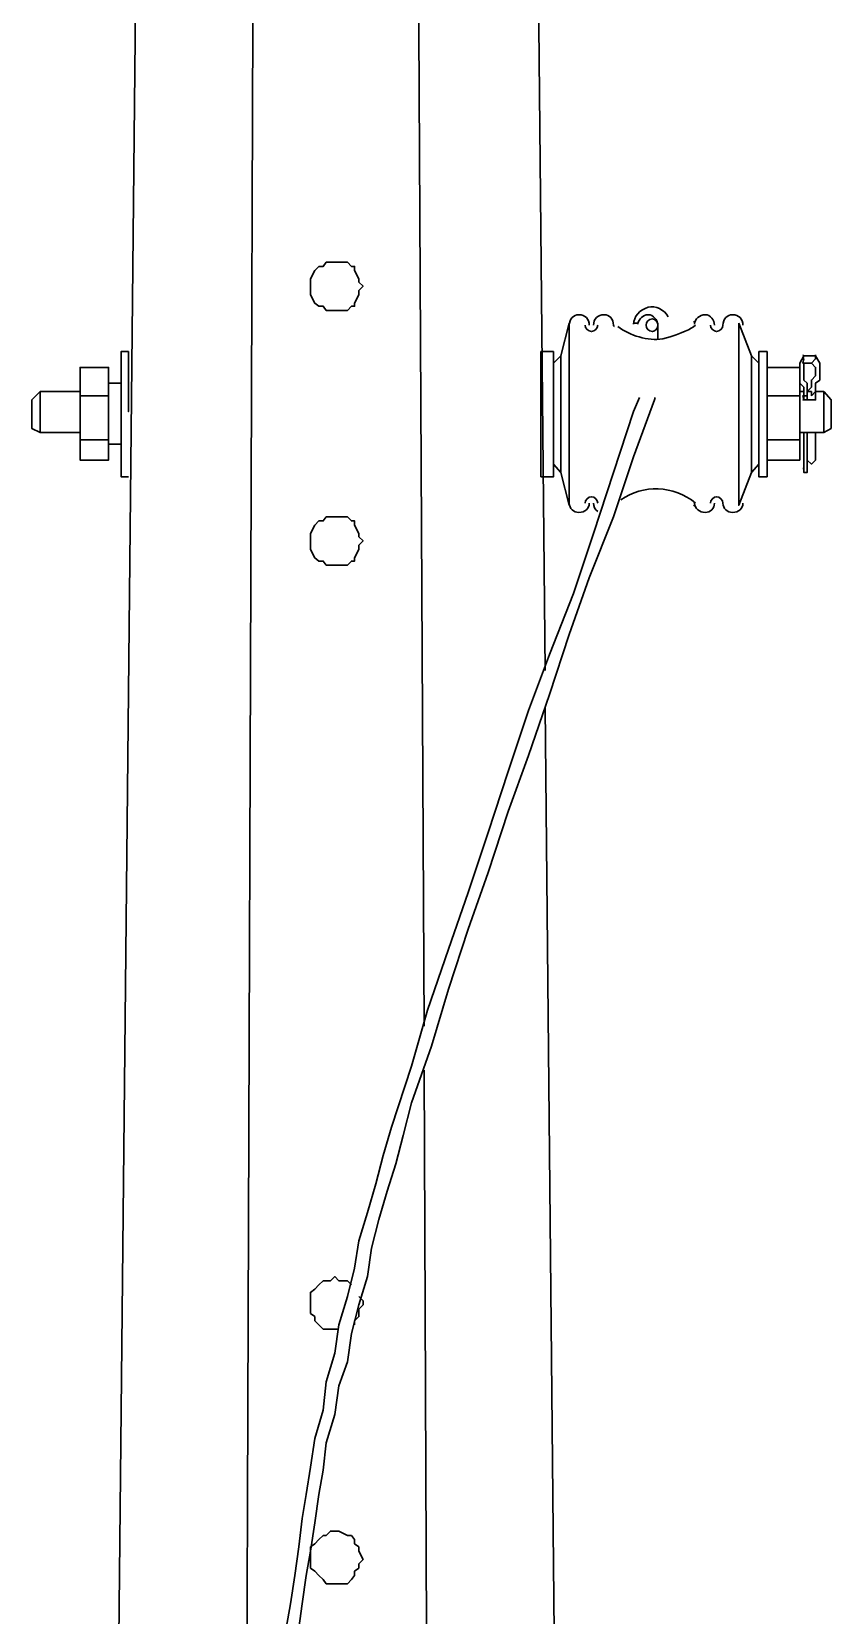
# Model space of a CAD drawing. Header units: metres. Extents: x 227 to 376, y 149 to 264.
# Drawn here: x 235.646 to 236.403, y 192.049 to 193.548 of the extents above; entities that cross this region are included whole.
import ezdxf

# ---------------------------------------------------------------- set-up
doc = ezdxf.new("R2010")
doc.units = ezdxf.units.M
for name, color, linetype, lineweight in [('Equipos', 20, 'Continuous', 13), ('Poste', 252, 'Continuous', 25), ('Redes', 3, 'Continuous', 25)]:
    doc.layers.add(name, color=color, linetype=linetype, lineweight=lineweight)

msp = doc.modelspace()

# ---------------------------------------------------------------- linework, layer by layer
at = {"layer": 'Equipos', "linetype": 'Continuous', "lineweight": 30}
for points in [[(236.1474, 193.2407), (236.1554, 193.2716), (236.1554, 193.2716)], [(236.1554, 193.0993), (236.1554, 193.2716), (236.1554, 193.2716)], [(236.2162, 193.2716), (236.2201, 193.2716), (236.2201, 193.2716)], [(236.2391, 193.2716), (236.2391, 193.2567), (236.2391, 193.2567)], [(236.3158, 193.0993), (236.3158, 193.2716), (236.3158, 193.2716)], [(236.3277, 193.2407), (236.3158, 193.2716), (236.3158, 193.2716)], [(235.7381, 193.2447), (235.7311, 193.2447), (235.7311, 193.1262), (235.7381, 193.1262)], [(235.7381, 193.2447), (235.7381, 193.188), (235.7381, 193.188)], [(236.1405, 193.2447), (236.1285, 193.2447), (236.1285, 193.1262), (236.1405, 193.1262)], [(236.1405, 193.2447), (236.1405, 193.1262), (236.1405, 193.1262)], [(236.1405, 193.2338), (236.1474, 193.2407), (236.1474, 193.2407)], [(236.1474, 193.1302), (236.1474, 193.2407), (236.1474, 193.2407)], [(236.3277, 193.1302), (236.3277, 193.2407), (236.3277, 193.2407)], [(236.3347, 193.2338), (236.3277, 193.2407), (236.3277, 193.2407)], [(236.3347, 193.2447), (236.3347, 193.1262), (236.3347, 193.1262)], [(236.3347, 193.1262), (236.3426, 193.1262), (236.3426, 193.2447), (236.3347, 193.2447)], [(236.3775, 193.2069), (236.3775, 193.2109), (236.3735, 193.2149), (236.3735, 193.2178), (236.3735, 193.2218), (236.3735, 193.2258), (236.3735, 193.2298), (236.3735, 193.2338), (236.3775, 193.2407)], [(236.3775, 193.2338), (236.3765, 193.2338), (236.3775, 193.2378), (236.3765, 193.2378), (236.3765, 193.2378), (236.3765, 193.2378), (236.3775, 193.2407), (236.3765, 193.2417), (236.3765, 193.2417)], [(236.3885, 193.2407), (236.3775, 193.2407), (236.3765, 193.2417)], [(236.3845, 193.2338), (236.3845, 193.2338), (236.3885, 193.2378), (236.3885, 193.2378), (236.3885, 193.2378), (236.3885, 193.2378), (236.3885, 193.2407), (236.3885, 193.2417), (236.3885, 193.2417)], [(236.3885, 193.2407), (236.3885, 193.2417), (236.3885, 193.2417)], [(236.3885, 193.2407), (236.3924, 193.2338), (236.3924, 193.2298), (236.3924, 193.2258), (236.3924, 193.2218), (236.3924, 193.2178), (236.3885, 193.2149), (236.3885, 193.2109), (236.3885, 193.2069)], [(235.7192, 193.2029), (235.7192, 193.2298), (235.6923, 193.2298), (235.6923, 193.2029)], [(236.3426, 193.2029), (236.3735, 193.2029), (236.3735, 193.2298), (236.3426, 193.2298)], [(236.3805, 193.2338), (236.3775, 193.2338), (236.3775, 193.2298), (236.3775, 193.2258), (236.3775, 193.2218), (236.3775, 193.2178), (236.3805, 193.2149), (236.3805, 193.2109), (236.3805, 193.2109)], [(236.3775, 193.2338), (236.3845, 193.2338), (236.3845, 193.2338)], [(236.3845, 193.2109), (236.3845, 193.2109), (236.3845, 193.2149), (236.3845, 193.2178), (236.3885, 193.2218), (236.3885, 193.2258), (236.3885, 193.2298), (236.3845, 193.2338), (236.3845, 193.2338)], [(235.6465, 193.1989), (235.6544, 193.2069), (235.6544, 193.2069)], [(235.6544, 193.168), (235.6544, 193.2069), (235.6544, 193.2069)], [(235.6923, 193.2069), (235.6544, 193.2069), (235.6544, 193.2069)], [(235.7311, 193.2149), (235.7192, 193.2149), (235.7192, 193.2149)], [(236.3775, 193.2069), (236.3735, 193.2069), (236.3735, 193.2069)], [(236.3805, 193.2069), (236.3805, 193.2069), (236.3805, 193.2069), (236.3805, 193.2069), (236.3805, 193.2069), (236.3805, 193.2029), (236.3805, 193.2029), (236.3775, 193.2029), (236.3775, 193.2069)], [(236.3775, 193.1989), (236.3775, 193.2069), (236.3775, 193.2069)], [(236.3845, 193.2109), (236.3805, 193.2069), (236.3805, 193.2069)], [(236.3805, 193.2109), (236.3805, 193.2069), (236.3805, 193.2069)], [(236.3805, 193.1989), (236.3805, 193.2069), (236.3805, 193.2069)], [(236.3805, 193.2069), (236.3805, 193.1989), (236.3805, 193.1989)], [(236.3805, 193.2069), (236.3805, 193.2069), (236.3805, 193.2069), (236.3845, 193.2069), (236.3845, 193.2069), (236.3845, 193.2029)], [(236.3805, 193.1989), (236.3805, 193.2069), (236.3805, 193.2069)], [(236.3845, 193.2029), (236.3845, 193.2029), (236.3845, 193.2029), (236.3885, 193.2069)], [(236.3964, 193.2069), (236.3885, 193.2069), (236.3885, 193.2069)], [(236.3885, 193.2069), (236.3885, 193.1989), (236.3885, 193.1989)], [(236.3964, 193.2069), (236.3964, 193.168), (236.3964, 193.168)], [(236.4034, 193.1989), (236.3964, 193.2069), (236.3964, 193.2069)], [(235.6465, 193.1989), (235.6465, 193.172), (235.6465, 193.172)], [(236.3735, 193.1611), (236.3735, 193.2029), (236.3735, 193.2029)], [(236.3775, 193.2029), (236.3765, 193.2029), (236.3765, 193.2029), (236.3775, 193.1989), (236.3765, 193.1989), (236.3805, 193.1989), (236.3805, 193.1989), (236.3845, 193.1989), (236.3845, 193.1989), (236.3885, 193.1989), (236.3885, 193.2029)], [(236.4034, 193.172), (236.4034, 193.1989), (236.4034, 193.1989)], [(235.6465, 193.172), (235.6544, 193.168), (235.6544, 193.168)], [(235.6923, 193.168), (235.6544, 193.168), (235.6544, 193.168)], [(236.1285, 193.168), (236.1285, 193.169), (236.1285, 193.169)], [(236.3964, 193.168), (236.3735, 193.168), (236.3735, 193.168)], [(236.3775, 193.1342), (236.3775, 193.168), (236.3775, 193.168)], [(236.3805, 193.1421), (236.3805, 193.168), (236.3805, 193.168)], [(236.3805, 193.168), (236.3805, 193.1421), (236.3805, 193.1421)], [(236.3805, 193.1342), (236.3805, 193.168), (236.3805, 193.168)], [(236.3885, 193.168), (236.3885, 193.1421), (236.3885, 193.1421)], [(236.4034, 193.172), (236.3964, 193.168), (236.3964, 193.168)], [(235.6923, 193.1611), (235.6923, 193.1421), (235.7192, 193.1421), (235.7192, 193.1611)], [(235.7311, 193.1571), (235.7192, 193.1571), (235.7192, 193.1571)], [(236.3426, 193.1421), (236.3735, 193.1421), (236.3735, 193.1611), (236.3426, 193.1611)], [(236.1405, 193.1382), (236.1474, 193.1302), (236.1474, 193.1302)], [(236.3347, 193.1382), (236.3277, 193.1302), (236.3277, 193.1302)], [(236.3805, 193.1342), (236.3805, 193.1342), (236.3805, 193.1302), (236.3805, 193.1302), (236.3805, 193.1302), (236.3775, 193.1302), (236.3775, 193.1342), (236.3765, 193.1342)], [(236.3805, 193.1421), (236.3805, 193.1421), (236.3845, 193.1382), (236.3845, 193.1382), (236.3845, 193.1382), (236.3845, 193.1382), (236.3885, 193.1421), (236.3885, 193.1421)], [(236.1474, 193.1302), (236.1554, 193.0993), (236.1554, 193.0993)], [(236.3277, 193.1302), (236.3158, 193.0993), (236.3158, 193.0993)]]:
    msp.add_lwpolyline(points, dxfattribs=at)
msp.add_lwpolyline([(235.6923, 193.2029), (235.6923, 193.1611), (235.7192, 193.1611), (235.7192, 193.2029)], close=True, dxfattribs=at)
for points, knots in [([(236.249, 193.2776), (236.245, 193.2846), (236.2371, 193.2886), (236.2301, 193.2866), (236.2301, 193.2866), (236.2221, 193.2846), (236.2162, 193.2776), (236.2162, 193.2706)], [0, 0, 0, 0, 0.125, 0.125, 0.125, 0.125001, 1, 1, 1, 1]), ([(236.1743, 193.2696), (236.1743, 193.2756), (236.1703, 193.2796), (236.1644, 193.2796), (236.1644, 193.2796), (236.1594, 193.2796), (236.1554, 193.2756), (236.1554, 193.2696)], [0, 0, 0, 0, 0.125, 0.125, 0.125, 0.125001, 1, 1, 1, 1]), ([(236.1703, 193.2696), (236.1703, 193.2666), (236.1733, 193.2637), (236.1763, 193.2637), (236.1763, 193.2637), (236.1793, 193.2637), (236.1823, 193.2666), (236.1823, 193.2696)], [0, 0, 0, 0, 0.125, 0.125, 0.125, 0.125001, 1, 1, 1, 1]), ([(236.1972, 193.2696), (236.1972, 193.2756), (236.1933, 193.2796), (236.1883, 193.2796), (236.1883, 193.2796), (236.1823, 193.2796), (236.1783, 193.2756), (236.1783, 193.2696)], [0, 0, 0, 0, 0.125, 0.125, 0.125, 0.125001, 1, 1, 1, 1]), ([(236.2391, 193.2696), (236.2391, 193.2746), (236.2351, 193.2796), (236.2301, 193.2796), (236.2301, 193.2796), (236.2251, 193.2796), (236.2211, 193.2756), (236.2201, 193.2706)], [0, 0, 0, 0, 0.125, 0.125, 0.125, 0.125001, 1, 1, 1, 1]), ([(236.2281, 193.2696), (236.2281, 193.2666), (236.2301, 193.2637), (236.2341, 193.2637), (236.2341, 193.2637), (236.2371, 193.2637), (236.2391, 193.2666), (236.2391, 193.2696), (236.2391, 193.2696), (236.2391, 193.2726), (236.2371, 193.2756), (236.2341, 193.2756), (236.2341, 193.2756), (236.2301, 193.2756), (236.2281, 193.2726), (236.2281, 193.2696)], [0, 0, 0, 0, 0.0625, 0.0625, 0.0625, 0.062501, 0.125, 0.125, 0.125, 0.125001, 0.1875, 0.1875, 0.1875, 0.187501, 1, 1, 1, 1]), ([(236.2928, 193.2696), (236.2928, 193.2746), (236.2889, 193.2796), (236.2839, 193.2796), (236.2839, 193.2796), (236.2789, 193.2796), (236.2739, 193.2756), (236.2739, 193.2706)], [0, 0, 0, 0, 0.125, 0.125, 0.125, 0.125001, 1, 1, 1, 1]), ([(236.2889, 193.2696), (236.2889, 193.2666), (236.2919, 193.2637), (236.2948, 193.2637), (236.2948, 193.2637), (236.2978, 193.2637), (236.3008, 193.2666), (236.3008, 193.2696)], [0, 0, 0, 0, 0.125, 0.125, 0.125, 0.125001, 1, 1, 1, 1]), ([(236.3197, 193.2696), (236.3197, 193.2756), (236.3158, 193.2796), (236.3098, 193.2796), (236.3098, 193.2796), (236.3048, 193.2796), (236.3008, 193.2756), (236.3008, 193.2696)], [0, 0, 0, 0, 0.125, 0.125, 0.125, 0.125001, 1, 1, 1, 1]), ([(236.1823, 193.1013), (236.1823, 193.1043), (236.1793, 193.1073), (236.1763, 193.1073), (236.1763, 193.1073), (236.1733, 193.1073), (236.1703, 193.1043), (236.1703, 193.1013)], [0, 0, 0, 0, 0.125, 0.125, 0.125, 0.125001, 1, 1, 1, 1]), ([(236.3008, 193.1013), (236.3008, 193.1043), (236.2978, 193.1073), (236.2948, 193.1073), (236.2948, 193.1073), (236.2919, 193.1073), (236.2889, 193.1043), (236.2889, 193.1013)], [0, 0, 0, 0, 0.125, 0.125, 0.125, 0.125001, 1, 1, 1, 1]), ([(236.1554, 193.1013), (236.1554, 193.0963), (236.1594, 193.0924), (236.1644, 193.0924), (236.1644, 193.0924), (236.1703, 193.0924), (236.1743, 193.0963), (236.1743, 193.1013)], [0, 0, 0, 0, 0.125, 0.125, 0.125, 0.125001, 1, 1, 1, 1]), ([(236.2739, 193.1013), (236.2739, 193.0963), (236.2789, 193.0924), (236.2839, 193.0924), (236.2839, 193.0924), (236.2889, 193.0924), (236.2928, 193.0963), (236.2928, 193.1013)], [0, 0, 0, 0, 0.125, 0.125, 0.125, 0.125001, 1, 1, 1, 1]), ([(236.3008, 193.1013), (236.3008, 193.0963), (236.3048, 193.0924), (236.3098, 193.0924), (236.3098, 193.0924), (236.3158, 193.0924), (236.3197, 193.0963), (236.3197, 193.1013)], [0, 0, 0, 0, 0.125, 0.125, 0.125, 0.125001, 1, 1, 1, 1])]:
    msp.add_open_spline(points, degree=3, knots=knots, dxfattribs=at)
for points in [[(236.1972, 193.2696), (236.1972, 193.2696), (236.1972, 193.2686), (236.1982, 193.2686)], [(236.2012, 193.2686), (236.2132, 193.2597), (236.2291, 193.2547), (236.244, 193.2567)], [(236.244, 193.2567), (236.264, 193.2627), (236.2699, 193.2656), (236.2749, 193.2696)], [(236.2729, 193.2726), (236.2739, 193.2726), (236.2739, 193.2726), (236.2739, 193.2736)], [(236.2749, 193.1013), (236.254, 193.1182), (236.2251, 193.1192), (236.2042, 193.1043)], [(236.1783, 193.1013), (236.1783, 193.0983), (236.1793, 193.0953), (236.1823, 193.0933)], [(236.2739, 193.0983), (236.2739, 193.0983), (236.2739, 193.0993), (236.2729, 193.0993)]]:
    msp.add_open_spline(points, degree=3, dxfattribs=at)
at = {"layer": 'Poste', "linetype": 'Continuous', "lineweight": 30}
for points in [[(235.7042, 189.5846), (235.758, 194.8701), (235.758, 194.8701)], [(235.8496, 191.8066), (235.8606, 194.8701), (235.8606, 194.8701)], [(236.1325, 192.943), (236.1136, 194.8701), (236.1136, 194.8701)], [(236.018, 192.6063), (236.006, 194.8472), (236.006, 194.8472)], [(236.1554, 190.5716), (236.1325, 192.9081), (236.1325, 192.9081)], [(236.021, 191.8066), (236.018, 192.5645), (236.018, 192.5645)], [(235.9373, 192.3195), (235.9333, 192.3195), (235.9253, 192.3195), (235.9224, 192.3195), (235.9184, 192.3235), (235.9144, 192.3275), (235.9144, 192.3314), (235.9104, 192.3344), (235.9104, 192.3384), (235.9104, 192.3424), (235.9104, 192.3504), (235.9104, 192.3543), (235.9144, 192.3573), (235.9184, 192.3613), (235.9224, 192.3653), (235.9253, 192.3653), (235.9293, 192.3653), (235.9333, 192.3693), (235.9373, 192.3653), (235.9453, 192.3653), (235.9492, 192.3613)], [(235.9562, 192.3504), (235.9602, 192.3464), (235.9602, 192.3424), (235.9562, 192.3384), (235.9562, 192.3314), (235.9522, 192.3275), (235.9522, 192.3235)]]:
    msp.add_lwpolyline(points, dxfattribs=at)
for points in [[(235.9333, 193.2836), (235.9293, 193.2836), (235.9253, 193.2836), (235.9224, 193.2876), (235.9184, 193.2876), (235.9144, 193.2905), (235.9104, 193.2985), (235.9104, 193.3025), (235.9104, 193.3065), (235.9104, 193.3105), (235.9104, 193.3135), (235.9144, 193.3214), (235.9184, 193.3254), (235.9224, 193.3254), (235.9253, 193.3294), (235.9293, 193.3294), (235.9333, 193.3294), (235.9373, 193.3294), (235.9453, 193.3294), (235.9492, 193.3254), (235.9522, 193.3254), (235.9522, 193.3214), (235.9562, 193.3135), (235.9562, 193.3105), (235.9602, 193.3065), (235.9562, 193.3025), (235.9562, 193.2985), (235.9522, 193.2905), (235.9522, 193.2876), (235.9492, 193.2876), (235.9453, 193.2836), (235.9373, 193.2836)], [(235.9333, 193.0426), (235.9293, 193.0426), (235.9253, 193.0426), (235.9224, 193.0465), (235.9184, 193.0465), (235.9144, 193.0495), (235.9104, 193.0575), (235.9104, 193.0615), (235.9104, 193.0655), (235.9104, 193.0694), (235.9104, 193.0724), (235.9144, 193.0804), (235.9184, 193.0844), (235.9224, 193.0844), (235.9253, 193.0884), (235.9293, 193.0884), (235.9333, 193.0884), (235.9373, 193.0884), (235.9453, 193.0884), (235.9492, 193.0844), (235.9522, 193.0844), (235.9522, 193.0804), (235.9562, 193.0724), (235.9562, 193.0694), (235.9602, 193.0655), (235.9562, 193.0615), (235.9562, 193.0575), (235.9522, 193.0495), (235.9522, 193.0465), (235.9492, 193.0465), (235.9453, 193.0426), (235.9373, 193.0426)], [(235.9333, 192.0785), (235.9293, 192.0785), (235.9253, 192.0785), (235.9224, 192.0825), (235.9184, 192.0864), (235.9144, 192.0904), (235.9104, 192.0934), (235.9104, 192.0974), (235.9104, 192.1014), (235.9104, 192.1093), (235.9104, 192.1133), (235.9144, 192.1163), (235.9184, 192.1203), (235.9224, 192.1243), (235.9253, 192.1243), (235.9293, 192.1283), (235.9333, 192.1283), (235.9373, 192.1283), (235.9453, 192.1243), (235.9492, 192.1243), (235.9522, 192.1203), (235.9522, 192.1163), (235.9562, 192.1133), (235.9562, 192.1093), (235.9602, 192.1014), (235.9562, 192.0974), (235.9562, 192.0934), (235.9522, 192.0904), (235.9522, 192.0864), (235.9492, 192.0825), (235.9453, 192.0785), (235.9373, 192.0785)]]:
    msp.add_lwpolyline(points, close=True, dxfattribs=at)
at = {"layer": 'Redes', "linetype": 'Continuous', "lineweight": 30}
for points in [[(236.2218, 193.2011), (236.2162, 193.188), (236.1972, 193.1302), (236.1783, 193.0724), (236.1594, 193.0157), (236.1365, 192.9579), (236.1166, 192.9051), (236.0976, 192.8473), (236.0787, 192.7896), (236.0598, 192.7328), (236.0409, 192.679), (236.021, 192.6213), (236.006, 192.5685), (235.9871, 192.5107), (235.9791, 192.4838), (235.9721, 192.4569), (235.9642, 192.43), (235.9562, 192.4031), (235.9522, 192.3773), (235.9453, 192.3504), (235.9373, 192.3235), (235.9333, 192.2966), (235.9253, 192.2697), (235.9224, 192.2428), (235.9144, 192.2159), (235.9104, 192.189), (235.9064, 192.1631), (235.9024, 192.1402), (235.8994, 192.1133), (235.8955, 192.0864), (235.8915, 192.0595), (235.8875, 192.0366)], [(236.2368, 193.2011), (236.2361, 193.1989), (236.2162, 193.1451), (236.1972, 193.0884), (236.1743, 193.0306), (236.1554, 192.9768), (236.1365, 192.9201), (236.1166, 192.8623), (236.0976, 192.8095), (236.0787, 192.7517), (236.0598, 192.698), (236.0409, 192.6412), (236.0249, 192.5874), (236.006, 192.5336), (235.998, 192.5027), (235.9911, 192.4759), (235.9831, 192.45), (235.9751, 192.4231), (235.9682, 192.3962), (235.9642, 192.3693), (235.9562, 192.3424), (235.9492, 192.3155), (235.9453, 192.2886), (235.9373, 192.2657), (235.9333, 192.2388), (235.9253, 192.2119), (235.9224, 192.186), (235.9184, 192.1631), (235.9144, 192.1362), (235.9104, 192.1093), (235.9064, 192.0864), (235.9024, 192.0595), (235.8994, 192.0366)]]:
    msp.add_lwpolyline(points, dxfattribs=at)

doc.saveas('drawing.dxf')
